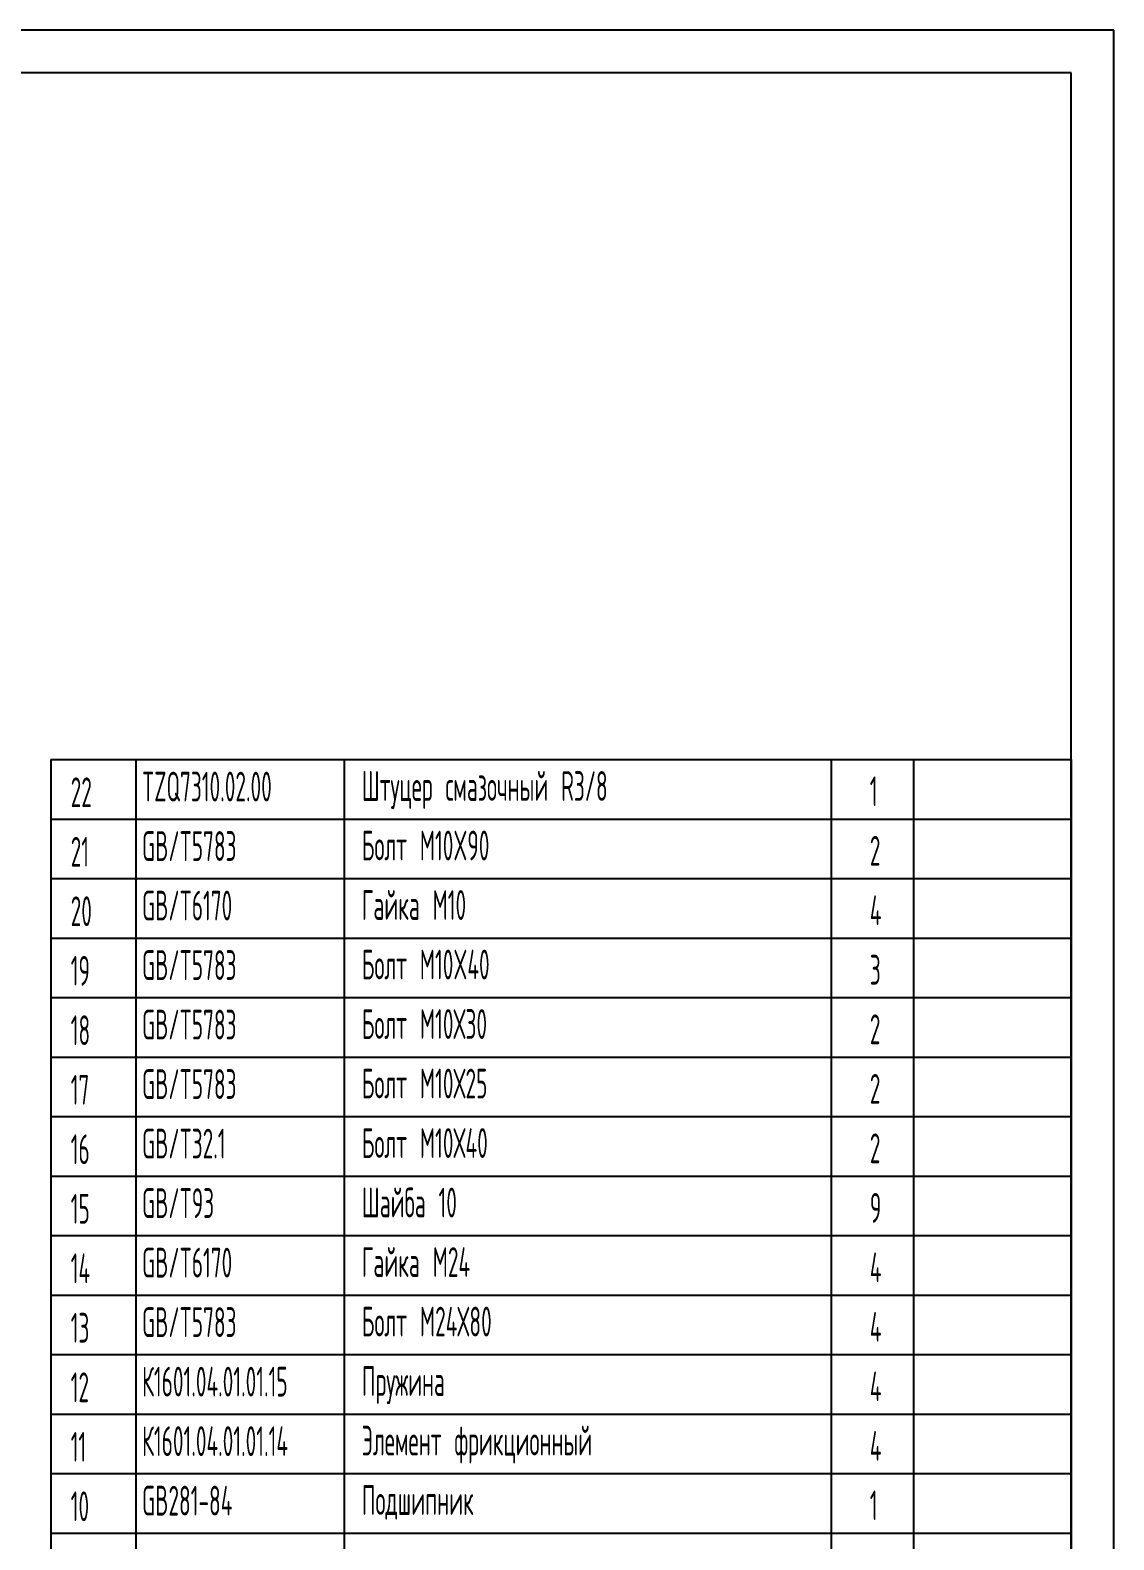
# Model space of a CAD drawing. Header units: millimetres. Extents: x 0 to 2520, y -70 to 1782.
# Drawn here: x 1755 to 2520, y 717 to 1782 of the extents above; entities that cross this region are included whole.
import ezdxf

# ---------------------------------------------------------------- set-up
doc = ezdxf.new("R2010")
doc.units = ezdxf.units.MM
doc.header["$LTSCALE"] = 60
doc.layers.add('01', color=7, linetype='Continuous')
doc.layers.add('02', color=1, linetype='Continuous')
doc.styles.add('HZLIB', font='TXT.shx', dxfattribs={"width": 0.5, "height": 21})

# ---------------------------------------------------------------- blocks, each defined once
blk = doc.blocks.new('*U24')
at = {"layer": '01'}
for points in [[(415, 292), (25, 292)], [(415, 5), (415, 292)]]:
    blk.add_lwpolyline(points, dxfattribs=at)
at = {"layer": '02'}
for points in [[(420, 297), (0, 297)], [(420, 0), (420, 297)]]:
    blk.add_lwpolyline(points, dxfattribs=at)

msp = doc.modelspace()

# ---------------------------------------------------------------- linework, layer by layer
for p, q in [((1770, 1267.2422), (1770, 301.2424)), ((1770, 1267.2422), (2490, 1267.2422)), ((1830, 1267.2422), (1830, 301.2424)), ((1976.8399, 1267.2422), (1976.8399, 301.2424)), ((2320.4924, 1267.2422), (2320.4924, 301.2424)), ((2378.5971, 1267.2422), (2378.5971, 301.2424)), ((2490, 1267.2422), (2490, 301.2424)), ((1770, 1225.2422), (2490, 1225.2422)), ((1770, 1183.2422), (2490, 1183.2422)), ((1770, 1141.2423), (2490, 1141.2423)), ((1770, 1099.2423), (2490, 1099.2423)), ((1770, 1057.2423), (2490, 1057.2423)), ((1770, 1015.2423), (2490, 1015.2423)), ((1770, 973.2423), (2490, 973.2423)), ((1770, 931.2423), (2490, 931.2423)), ((1770, 889.2423), (2490, 889.2423)), ((1770, 847.2423), (2490, 847.2423)), ((1770, 805.2423), (2490, 805.2423)), ((1770, 763.2423), (2490, 763.2423)), ((1770, 721.2423), (2490, 721.2423))]:
    msp.add_line(p, q)

# ---------------------------------------------------------------- block references
at = {"layer": '01', "xscale": 6, "yscale": 6, "zscale": 6}
msp.add_blockref('*U24', (0, 0), dxfattribs=at)

# ---------------------------------------------------------------- texts
at = {"style": 'HZLIB', "width": 0.5}
for s, p in [('TZQ7310.02.00', (1834.3343, 1237.6337)), ('Штуцер смазочный R3/8', (1989.3977, 1238.035)), ('22', (1784, 1233.6422)), ('1', (2347.8649, 1234.3273)), ('GB/T5783', (1834.3343, 1195.6337)), ('Болт M10X90', (1989.3977, 1196.035)), ('21', (1784, 1191.6422)), ('2', (2347.8649, 1192.3273)), ('GB/T6170', (1834.3343, 1153.6337)), ('Гайка M10', (1989.3977, 1154.035)), ('20', (1784, 1149.6423)), ('4', (2347.8649, 1150.3273)), ('GB/T5783', (1834.3343, 1111.6337)), ('Болт M10X40', (1989.3977, 1112.035)), ('19', (1784, 1107.6423)), ('3', (2347.8649, 1108.3273)), ('GB/T5783', (1834.3343, 1069.6337)), ('Болт М10Х30', (1989.3977, 1070.035)), ('2', (2347.8649, 1066.3273)), ('18', (1784, 1065.6423)), ('17', (1784, 1023.6423)), ('GB/T5783', (1834.3343, 1027.6337)), ('Болт М10Х25', (1989.3977, 1028.035)), ('2', (2347.8649, 1024.3273)), ('16', (1784, 981.6423)), ('GB/T32.1', (1834.3343, 985.6337)), ('Болт М10Х40', (1989.3977, 986.035)), ('2', (2347.8649, 982.3273)), ('15', (1784, 939.6423)), ('GB/T93', (1834.3343, 943.6337)), ('Шайба 10', (1989.3977, 944.035)), ('9', (2347.8649, 940.3273)), ('14', (1784, 897.6423)), ('GB/T6170', (1834.3343, 901.6337)), ('Гайка М24', (1989.3977, 902.035)), ('4', (2347.8649, 898.3273)), ('13', (1784, 855.6423)), ('GB/T5783', (1834.3343, 859.6337)), ('Болт М24Х80', (1989.3977, 860.035)), ('4', (2347.8649, 856.3273)), ('12', (1784, 813.6423)), ('К1601.04.01.01.15', (1834.3343, 817.6337)), ('Пружина', (1989.3977, 818.035)), ('4', (2347.8649, 814.3273)), ('11', (1784, 771.6423)), ('К1601.04.01.01.14', (1834.3343, 775.6337)), ('Элемент фрикционный', (1989.3977, 776.035)), ('4', (2347.8649, 772.3273)), ('10', (1784, 729.6423)), ('GB281-84', (1834.3343, 733.6337)), ('Подшипник', (1989.3977, 734.035)), ('1', (2347.8649, 730.3273))]:
    msp.add_text(s, height=21, dxfattribs=at).set_placement(p)

doc.saveas('drawing.dxf')
